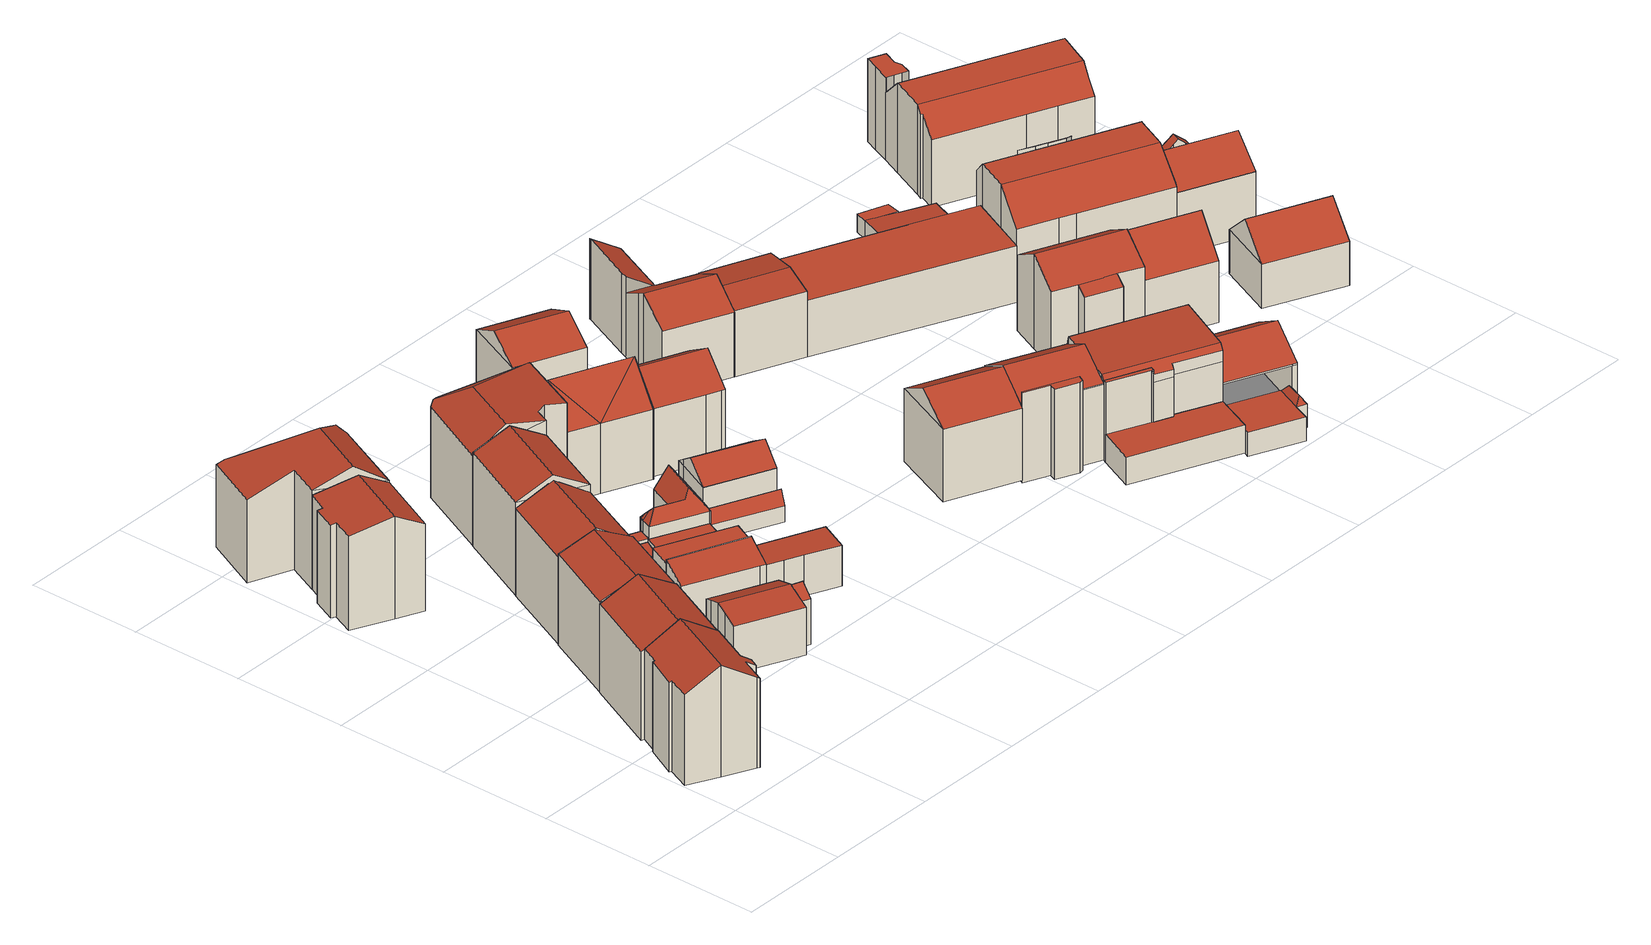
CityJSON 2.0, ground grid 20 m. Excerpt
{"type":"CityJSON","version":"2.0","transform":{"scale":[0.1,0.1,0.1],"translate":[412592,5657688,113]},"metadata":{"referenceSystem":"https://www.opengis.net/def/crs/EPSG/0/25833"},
"CityObjects":{
"building1":{"type":"Building","attributes":{"Dachtyp_tdc":"tdcGableRoof","Gemeindeschluessel":14612000,"Dachneigung":31.92,"QualitaetDacherkennung":64,"Geometrietyp2DReferenz":"3000","measuredHeight":19.74,"function":"31001_9998","roofType":"3100"},"geometry":[{"type":"Solid","lod":"2","boundaries":[[[[0,1,2,3]],[[1,4,5,2]],[[4,6,7,5]],[[6,8,9,7]],[[8,10,11,9]],[[10,12,13,11]],[[12,14,15,13]],[[14,16,17,15]],[[16,18,19,17]],[[18,20,21,19]],[[20,22,23,21]],[[22,24,25,23]],[[24,26,27,25]],[[26,28,29,27]],[[28,0,3,29]],[[24,22,20,18,16,14,12,10]],[[10,8,6,4,1,0,28,26,24]],[[3,2,5,7,9,11,13,15,17,19,21,23,25,27,29]]]],"semantics":{"surfaces":[{"type":"WallSurface"},{"type":"RoofSurface"},{"type":"GroundSurface"}],"values":[[0,0,0,0,0,0,0,0,0,0,0,0,0,0,0,1,1,2]]}}]},
"building2":{"type":"Building","attributes":{"Dachtyp_tdc":"tdcGableRoof","Gemeindeschluessel":14612000,"Dachneigung":29.04,"QualitaetDacherkennung":55,"Geometrietyp2DReferenz":"3000","measuredHeight":19.19,"function":"31001_9998","roofType":"3100"},"geometry":[{"type":"Solid","lod":"2","boundaries":[[[[30,31,27,32]],[[31,33,34,27]],[[33,35,23,34]],[[35,36,37,23]],[[36,38,39,37]],[[38,40,41,39]],[[40,42,43,41]],[[42,44,45,43]],[[44,30,32,45]],[[40,38,36,35,33]],[[33,31,30,44,42,40]],[[32,27,34,23,37,39,41,43,45]]]],"semantics":{"surfaces":[{"type":"WallSurface"},{"type":"RoofSurface"},{"type":"GroundSurface"}],"values":[[0,0,0,0,0,0,0,0,0,1,1,2]]}}]},
"building3":{"type":"Building","attributes":{"Dachtyp_tdc":"tdcGableRoof","Gemeindeschluessel":14612000,"Dachneigung":10.61,"QualitaetDacherkennung":52,"Geometrietyp2DReferenz":"3000","measuredHeight":18.08,"function":"31001_9998","roofType":"3100"},"geometry":[{"type":"Solid","lod":"2","boundaries":[[[[46,47,48,49]],[[47,50,51,48]],[[50,52,53,51]],[[52,54,55,53]],[[54,56,57,55]],[[56,58,59,57]],[[58,60,61,59]],[[60,62,63,61]],[[62,64,65,63]],[[64,46,49,65]],[[60,58,56,54,52,50,47,46]],[[46,64,62,60]],[[49,48,51,53,55,57,59,61,63,65]]]],"semantics":{"surfaces":[{"type":"WallSurface"},{"type":"RoofSurface"},{"type":"GroundSurface"}],"values":[[0,0,0,0,0,0,0,0,0,0,1,1,2]]}}]},
"building4":{"type":"Building","attributes":{"Dachtyp_tdc":"tdcGableRoof","Gemeindeschluessel":14612000,"Dachneigung":26.17,"QualitaetDacherkennung":43,"Geometrietyp2DReferenz":"3000","measuredHeight":18.66,"function":"31001_9998","roofType":"3100"},"geometry":[{"type":"Solid","lod":"2","boundaries":[[[[66,67,68,69]],[[67,70,71,68]],[[70,72,73,71]],[[72,66,69,73]],[[70,67,74]],[[66,72,75]],[[67,66,75,74]],[[72,70,74,75]],[[69,68,71,73]]]],"semantics":{"surfaces":[{"type":"WallSurface"},{"type":"RoofSurface"},{"type":"GroundSurface"}],"values":[[0,0,0,0,0,0,1,1,2]]}}]},
"building5":{"type":"Building","attributes":{"Dachtyp_tdc":"tdcFreeFormRoof","Gemeindeschluessel":14612000,"Dachneigung":20.03,"QualitaetDacherkennung":44,"Geometrietyp2DReferenz":"3000","measuredHeight":19.91,"function":"31001_9998","roofType":"5000"},"geometry":[{"type":"Solid","lod":"2","boundaries":[[[[76,77,78,79]],[[77,80,81,78]],[[80,82,83,81]],[[82,84,85,83]],[[84,86,87,85]],[[86,88,89,87]],[[88,76,79,89]],[[90,91,80,92]],[[88,86,93,90,92,77,76]],[[84,82,91,90,93]],[[80,77,92]],[[82,80,91]],[[86,84,93]],[[79,78,81,83,85,87,89]]]],"semantics":{"surfaces":[{"type":"WallSurface"},{"type":"RoofSurface"},{"type":"GroundSurface"}],"values":[[0,0,0,0,0,0,0,1,1,1,0,0,0,2]]}}]},
"building6":{"type":"Building","attributes":{"Dachtyp_tdc":"tdcFreeFormRoof","Gemeindeschluessel":14612000,"Dachneigung":28.14,"QualitaetDacherkennung":11,"Geometrietyp2DReferenz":"3000","measuredHeight":4.07,"function":"31001_9998","roofType":"5000"},"geometry":[{"type":"Solid","lod":"2","boundaries":[[[[94,95,96,97]],[[95,98,99,96]],[[98,100,101,99]],[[100,94,97,101]],[[102,103,100,98]],[[102,98,95]],[[103,102,95,94]],[[103,94,100]],[[97,96,99,101]]]],"semantics":{"surfaces":[{"type":"WallSurface"},{"type":"RoofSurface"},{"type":"GroundSurface"}],"values":[[0,0,0,0,1,1,1,1,2]]}}]},
"building7":{"type":"Building","attributes":{"Dachtyp_tdc":"tdcGableRoof","Gemeindeschluessel":14612000,"Dachneigung":31.87,"QualitaetDacherkennung":53,"Geometrietyp2DReferenz":"3000","measuredHeight":18.7,"function":"31001_9998","roofType":"3100"},"geometry":[{"type":"Solid","lod":"2","boundaries":[[[[104,105,106,107]],[[107,108,109,110,104]],[[111,112,113,114,115,116,117]],[[110,109,117,116]],[[109,108,111,117]],[[108,107,112,111]],[[107,106,113,112]],[[106,105,114,113]],[[105,104,115,114]],[[104,110,116,115]]]],"semantics":{"surfaces":[{"type":"RoofSurface"},{"type":"GroundSurface"},{"type":"WallSurface"}],"values":[[0,0,1,2,2,2,2,2,2,2]]}}]},
"building8":{"type":"Building","attributes":{"Dachtyp_tdc":"tdcGableRoof","Gemeindeschluessel":14612000,"Dachneigung":11.81,"QualitaetDacherkennung":74,"Geometrietyp2DReferenz":"3000","measuredHeight":9.53,"function":"31001_9998","roofType":"3100"},"geometry":[{"type":"Solid","lod":"2","boundaries":[[[[118,119,120,121]],[[119,122,123,120]],[[122,124,125,123]],[[124,126,127,125]],[[126,128,129,127]],[[128,130,131,129]],[[130,132,133,131]],[[132,134,135,133]],[[134,136,137,135]],[[136,138,139,137]],[[138,118,121,139]],[[134,132,130,128,126,124,122]],[[122,119,118,138,136,134]],[[121,120,123,125,127,129,131,133,135,137,139]]]],"semantics":{"surfaces":[{"type":"WallSurface"},{"type":"RoofSurface"},{"type":"GroundSurface"}],"values":[[0,0,0,0,0,0,0,0,0,0,0,1,1,2]]}}]},
"building9":{"type":"Building","attributes":{"Dachtyp_tdc":"tdcPolyFlatRoof","Gemeindeschluessel":14612000,"Dachneigung":4.17,"QualitaetDacherkennung":81,"Geometrietyp2DReferenz":"3000","measuredHeight":2.52,"function":"31001_9998","roofType":"2100"},"geometry":[{"type":"Solid","lod":"2","boundaries":[[[[140,141,142,143]],[[141,144,145,142]],[[144,146,147,145]],[[146,140,143,147]],[[146,144,141,140]],[[143,142,145,147]]]],"semantics":{"surfaces":[{"type":"WallSurface"},{"type":"RoofSurface"},{"type":"GroundSurface"}],"values":[[0,0,0,0,1,2]]}}]},
"building10":{"type":"Building","attributes":{"Dachtyp_tdc":"tdcPolyFlatRoof","Gemeindeschluessel":14612000,"Dachneigung":29.98,"QualitaetDacherkennung":36,"Geometrietyp2DReferenz":"3000","measuredHeight":9.66,"function":"31001_9998","roofType":"2100"},"geometry":[{"type":"Solid","lod":"2","boundaries":[[[[148,149,150,151]],[[149,152,153,150]],[[152,154,155,153]],[[154,148,151,155]],[[154,152,149,148]],[[151,150,153,155]]]],"semantics":{"surfaces":[{"type":"WallSurface"},{"type":"RoofSurface"},{"type":"GroundSurface"}],"values":[[0,0,0,0,1,2]]}}]},
"building11":{"type":"Building","attributes":{"Dachtyp_tdc":"tdcPolyFlatRoof","Gemeindeschluessel":14612000,"Dachneigung":21.44,"QualitaetDacherkennung":79,"Geometrietyp2DReferenz":"3000","measuredHeight":9.45,"function":"31001_9998","roofType":"2100"},"geometry":[{"type":"Solid","lod":"2","boundaries":[[[[156,157,158,159]],[[157,160,161,158]],[[160,162,163,161]],[[162,164,165,163]],[[164,156,159,165]],[[164,162,160,157,156]],[[159,158,161,163,165]]]],"semantics":{"surfaces":[{"type":"WallSurface"},{"type":"RoofSurface"},{"type":"GroundSurface"}],"values":[[0,0,0,0,0,1,2]]}}]},
"building12":{"type":"Building","attributes":{"Dachtyp_tdc":"tdcGableRoof","Gemeindeschluessel":14612000,"Dachneigung":28.53,"QualitaetDacherkennung":51,"Geometrietyp2DReferenz":"3000","measuredHeight":19.59,"function":"31001_9998","roofType":"3100"},"geometry":[{"type":"Solid","lod":"2","boundaries":[[[[166,167,168,169]],[[167,170,171,168]],[[166,172,173]],[[170,167,174]],[[172,170,174,173]],[[167,166,173,174]],[[171,175,169,168]],[[170,172,175,171]],[[172,166,169,175]]]],"semantics":{"surfaces":[{"type":"WallSurface"},{"type":"RoofSurface"},{"type":"GroundSurface"}],"values":[[0,0,0,0,1,1,2,0,0]]}}]},
"building13":{"type":"Building","attributes":{"Dachtyp_tdc":"tdcPolyFlatRoof","Gemeindeschluessel":14612000,"Dachneigung":0,"QualitaetDacherkennung":23,"Geometrietyp2DReferenz":"3000","measuredHeight":8.61,"function":"31001_9998","roofType":"1000"},"geometry":[{"type":"Solid","lod":"2","boundaries":[[[[176,177,161,178]],[[177,179,158,161]],[[177,176,180,179]],[[158,181,178,161]],[[179,180,181,158]],[[180,176,178,181]]]],"semantics":{"surfaces":[{"type":"WallSurface"},{"type":"RoofSurface"},{"type":"GroundSurface"}],"values":[[0,0,1,2,0,0]]}}]},
"building14":{"type":"Building","attributes":{"Dachtyp_tdc":"tdcPolyFlatRoof","Gemeindeschluessel":14612000,"Dachneigung":12.18,"QualitaetDacherkennung":65,"Geometrietyp2DReferenz":"3000","measuredHeight":3.06,"function":"31001_9998","roofType":"2100"},"geometry":[{"type":"Solid","lod":"2","boundaries":[[[[182,183,184,185]],[[183,186,187,184]],[[186,188,189,187]],[[188,182,185,189]],[[188,186,183,182]],[[185,184,187,189]]]],"semantics":{"surfaces":[{"type":"WallSurface"},{"type":"RoofSurface"},{"type":"GroundSurface"}],"values":[[0,0,0,0,1,2]]}}]},
"building15":{"type":"Building","attributes":{"Dachtyp_tdc":"tdcPolyFlatRoof","Gemeindeschluessel":14612000,"Dachneigung":3.43,"QualitaetDacherkennung":54,"Geometrietyp2DReferenz":"3000","measuredHeight":3.41,"function":"31001_9998","roofType":"2100"},"geometry":[{"type":"Solid","lod":"2","boundaries":[[[[190,191,192,193]],[[191,194,195,192]],[[194,196,197,195]],[[196,198,199,197]],[[198,200,201,199]],[[200,190,193,201]],[[200,198,196,194,191,190]],[[193,192,195,197,199,201]]]],"semantics":{"surfaces":[{"type":"WallSurface"},{"type":"RoofSurface"},{"type":"GroundSurface"}],"values":[[0,0,0,0,0,0,1,2]]}}]},
"building16":{"type":"Building","attributes":{"Dachtyp_tdc":"tdcPolyFlatRoof","Gemeindeschluessel":14612000,"Dachneigung":3.33,"QualitaetDacherkennung":71,"Geometrietyp2DReferenz":"3000","measuredHeight":7.53,"function":"31001_9998","roofType":"2100"},"geometry":[{"type":"Solid","lod":"2","boundaries":[[[[202,203,204,205]],[[203,206,207,204]],[[206,208,209,207]],[[208,210,211,209]],[[210,212,213,211]],[[212,202,205,213]],[[212,210,208,206,203,202]],[[205,204,207,209,211,213]]]],"semantics":{"surfaces":[{"type":"WallSurface"},{"type":"RoofSurface"},{"type":"GroundSurface"}],"values":[[0,0,0,0,0,0,1,2]]}}]},
"building17":{"type":"Building","attributes":{"Dachtyp_tdc":"tdcPolyFlatRoof","Gemeindeschluessel":14612000,"Dachneigung":0,"QualitaetDacherkennung":68,"Geometrietyp2DReferenz":"3000","measuredHeight":3.47,"function":"31001_9998","roofType":"1000"},"geometry":[{"type":"Solid","lod":"2","boundaries":[[[[214,215,184,216]],[[215,190,185,184]],[[190,200,217,185]],[[200,218,219,217]],[[218,220,221,219]],[[220,214,216,221]],[[220,218,200,190,215,214]],[[216,184,185,217,219,221]]]],"semantics":{"surfaces":[{"type":"WallSurface"},{"type":"RoofSurface"},{"type":"GroundSurface"}],"values":[[0,0,0,0,0,0,1,2]]}}]},
"building18":{"type":"Building","attributes":{"Dachtyp_tdc":"tdcPolyFlatRoof","Gemeindeschluessel":14612000,"Dachneigung":8.01,"QualitaetDacherkennung":72,"Geometrietyp2DReferenz":"3000","measuredHeight":3.88,"function":"31001_9998","roofType":"2100"},"geometry":[{"type":"Solid","lod":"2","boundaries":[[[[222,223,224,225]],[[223,226,227,224]],[[226,228,229,227]],[[228,222,225,229]],[[228,226,223,222]],[[225,224,227,229]]]],"semantics":{"surfaces":[{"type":"WallSurface"},{"type":"RoofSurface"},{"type":"GroundSurface"}],"values":[[0,0,0,0,1,2]]}}]},
"building19":{"type":"Building","attributes":{"Dachtyp_tdc":"tdcFreeFormRoof","Gemeindeschluessel":14612000,"Dachneigung":10.11,"QualitaetDacherkennung":24,"Geometrietyp2DReferenz":"3000","measuredHeight":19.95,"function":"31001_9998","roofType":"5000"},"geometry":[{"type":"Solid","lod":"2","boundaries":[[[[230,231,232,233]],[[231,234,235,232]],[[234,236,237,235]],[[236,238,239,237]],[[238,240,241,239]],[[240,242,243,241]],[[242,244,245,243]],[[244,230,233,245]],[[246,236,234,247]],[[246,247,231,230,248]],[[240,238,236,246,248,244,242]],[[234,231,247]],[[230,244,248]],[[233,232,235,237,239,241,243,245]]]],"semantics":{"surfaces":[{"type":"WallSurface"},{"type":"RoofSurface"},{"type":"GroundSurface"}],"values":[[0,0,0,0,0,0,0,0,1,1,1,0,0,2]]}}]},
"building20":{"type":"Building","attributes":{"Dachtyp_tdc":"tdcFreeFormRoof","Gemeindeschluessel":14612000,"Dachneigung":53.58,"QualitaetDacherkennung":18,"Geometrietyp2DReferenz":"3000","measuredHeight":8.91,"function":"31001_9998","roofType":"5000"},"geometry":[{"type":"Solid","lod":"2","boundaries":[[[[249,250,251,252]],[[250,253,254,251]],[[253,255,256,254]],[[255,257,258,256]],[[257,259,260,258]],[[259,261,262,260]],[[261,263,264,262]],[[263,265,266,264]],[[265,267,268,266]],[[267,269,270,268]],[[269,249,252,270]],[[271,267,265]],[[272,261,273]],[[272,263,261]],[[271,263,272]],[[263,271,265]],[[274,272,273,275,257,255]],[[276,277,278,274,255,253]],[[276,253,250]],[[277,276,250,249]],[[278,277,249,269]],[[271,272,274,278,269,267]],[[257,275,259]],[[259,275,273,261]],[[252,251,254,256,258,260,262,264,266,268,270]]]],"semantics":{"surfaces":[{"type":"WallSurface"},{"type":"RoofSurface"},{"type":"GroundSurface"}],"values":[[0,0,0,0,0,0,0,0,0,0,0,1,1,1,1,1,1,1,1,1,1,1,0,0,2]]}}]},
"building21":{"type":"Building","attributes":{"Dachtyp_tdc":"tdcFreeFormRoof","Gemeindeschluessel":14612000,"Dachneigung":57.59,"QualitaetDacherkennung":12,"Geometrietyp2DReferenz":"3000","measuredHeight":5.07,"function":"31001_9998","roofType":"5000"},"geometry":[{"type":"Solid","lod":"2","boundaries":[[[[279,280,266,281]],[[280,282,264,266]],[[282,283,284,264]],[[283,279,281,284]],[[285,286,283,282]],[[285,282,280]],[[286,285,280,279]],[[286,279,283]],[[281,266,264,284]]]],"semantics":{"surfaces":[{"type":"WallSurface"},{"type":"RoofSurface"},{"type":"GroundSurface"}],"values":[[0,0,0,0,1,0,1,0,2]]}}]},
"building22":{"type":"Building","attributes":{"Dachtyp_tdc":"tdcGableRoof","Gemeindeschluessel":14612000,"Dachneigung":32.23,"QualitaetDacherkennung":48,"Geometrietyp2DReferenz":"3000","measuredHeight":10.73,"function":"31001_9998","roofType":"3100"},"geometry":[{"type":"Solid","lod":"2","boundaries":[[[[287,288,284,289]],[[288,290,264,284]],[[290,291,262,264]],[[291,292,293,262]],[[292,287,289,293]],[[292,294,295,296,287]],[[297,296,295,298]],[[290,298,295,294,291]],[[288,297,298,290]],[[287,296,297,288]],[[291,294,292]],[[289,284,264,262,293]]]],"semantics":{"surfaces":[{"type":"WallSurface"},{"type":"RoofSurface"},{"type":"GroundSurface"}],"values":[[0,0,0,0,0,1,1,0,0,0,0,2]]}}]},
"building23":{"type":"Building","attributes":{"Dachtyp_tdc":"tdcFreeFormRoof","Gemeindeschluessel":14612000,"Dachneigung":41.98,"QualitaetDacherkennung":66,"Geometrietyp2DReferenz":"3000","measuredHeight":18.17,"function":"31001_9998","roofType":"5000"},"geometry":[{"type":"Solid","lod":"2","boundaries":[[[[299,300,301,302]],[[300,303,304,301]],[[303,305,306,304]],[[305,307,308,306]],[[307,309,310,308]],[[309,311,312,310]],[[311,299,302,312]],[[313,300,299]],[[313,303,300]],[[314,303,313]],[[303,314,305]],[[313,311,309,307,314]],[[307,305,314]],[[299,311,313]],[[302,301,304,306,308,310,312]]]],"semantics":{"surfaces":[{"type":"WallSurface"},{"type":"RoofSurface"},{"type":"GroundSurface"}],"values":[[0,0,0,0,0,0,0,1,1,1,1,1,0,0,2]]}}]},
"building24":{"type":"Building","attributes":{"Dachtyp_tdc":"tdcFreeFormRoof","Gemeindeschluessel":14612000,"Dachneigung":33.23,"QualitaetDacherkennung":62,"Geometrietyp2DReferenz":"3000","measuredHeight":15.79,"function":"31001_9998","roofType":"5000"},"geometry":[{"type":"Solid","lod":"2","boundaries":[[[[315,316,317,318]],[[316,319,320,317]],[[319,321,322,320]],[[321,323,324,322]],[[323,325,326,324]],[[325,327,328,326]],[[327,329,330,328]],[[329,315,318,330]],[[325,323,331,332,329,327]],[[331,321,319,316,315,332]],[[323,321,331]],[[315,329,332]],[[318,317,320,322,324,326,328,330]]]],"semantics":{"surfaces":[{"type":"WallSurface"},{"type":"RoofSurface"},{"type":"GroundSurface"}],"values":[[0,0,0,0,0,0,0,0,1,1,0,0,2]]}}]},
"building25":{"type":"Building","attributes":{"Dachtyp_tdc":"tdcFreeFormRoof","Gemeindeschluessel":14612000,"Dachneigung":27.46,"QualitaetDacherkennung":42,"Geometrietyp2DReferenz":"3000","measuredHeight":15.31,"function":"31001_9998","roofType":"5000"},"geometry":[{"type":"Solid","lod":"2","boundaries":[[[[333,334,335,336]],[[334,337,338,335]],[[337,339,340,338]],[[339,333,336,340]],[[341,342,339,337]],[[341,337,334]],[[342,341,334,333]],[[342,333,339]],[[336,335,338,340]]]],"semantics":{"surfaces":[{"type":"WallSurface"},{"type":"RoofSurface"},{"type":"GroundSurface"}],"values":[[0,0,0,0,1,0,1,0,2]]}}]},
"building26":{"type":"Building","attributes":{"Dachtyp_tdc":"tdcGableRoof","Gemeindeschluessel":14612000,"Dachneigung":30.67,"QualitaetDacherkennung":76,"Geometrietyp2DReferenz":"3000","measuredHeight":16.53,"function":"31001_9998","roofType":"3100"},"geometry":[{"type":"Solid","lod":"2","boundaries":[[[[343,344,345,346]],[[344,347,348,345]],[[347,349,350,348]],[[349,343,346,350]],[[347,344,351]],[[343,349,352]],[[344,343,352,351]],[[349,347,351,352]],[[346,345,348,350]]]],"semantics":{"surfaces":[{"type":"WallSurface"},{"type":"RoofSurface"},{"type":"GroundSurface"}],"values":[[0,0,0,0,0,0,1,1,2]]}}]},
"building27":{"type":"Building","attributes":{"Gemeindeschluessel":14612000,"Geometrietyp2DReferenz":"3000","function":"31001_9998","roofType":"9999"},"children":["building27-1","building27-2"]},
"building27-1":{"type":"BuildingPart","attributes":{"Dachtyp_tdc":"tdcGableRoof","Dachneigung":30.01,"QualitaetDacherkennung":73,"Geometrietyp2DReferenz":"3000","measuredHeight":16.98,"roofType":"3100"},"parents":["building27"],"geometry":[{"type":"MultiSurface","lod":"2","boundaries":[[[353,354,355,356]],[[354,357,358,355]],[[357,359,360,358]],[[359,361,362,360]],[[363,364,365,366,367]],[[354,366,365,357]],[[357,365,364,359]],[[353,367,366,354]],[[359,364,363,361]],[[362,356,355,358,360]]],"semantics":{"surfaces":[{"type":"WallSurface"},{"type":"RoofSurface"},{"type":"GroundSurface"}],"values":[0,0,0,0,1,1,0,0,0,2]}}]},
"building27-2":{"type":"BuildingPart","attributes":{"Dachtyp_tdc":"tdcPolyFlatRoof","Dachneigung":0,"QualitaetDacherkennung":29,"Geometrietyp2DReferenz":"3000","measuredHeight":15.88,"roofType":"1000"},"parents":["building27"],"geometry":[{"type":"MultiSurface","lod":"2","boundaries":[[[368,369,370,371]],[[369,372,373,370]],[[372,374,375,373]],[[374,376,377,375]],[[376,378,367,353,356,377]],[[379,368,371,362,361,363]],[[379,378,376,374,372,369,368]],[[371,370,373,375,377,356,362]]],"semantics":{"surfaces":[{"type":"WallSurface"},{"type":"RoofSurface"},{"type":"GroundSurface"}],"values":[0,0,0,0,0,0,1,2]}}]},
"building28":{"type":"Building","attributes":{"Gemeindeschluessel":14612000,"Geometrietyp2DReferenz":"3000","function":"31001_9998","roofType":"9999"},"children":["building28-1","building28-2"]},
"building28-1":{"type":"BuildingPart","attributes":{"Dachtyp_tdc":"tdcPolyFlatRoof","Dachneigung":32.24,"QualitaetDacherkennung":58,"Geometrietyp2DReferenz":"3000","measuredHeight":14.21,"roofType":"2100"},"parents":["building28"],"geometry":[{"type":"MultiSurface","lod":"2","boundaries":[[[380,381,382,383,384]],[[381,385,386,382]],[[385,387,388,386]],[[387,389,390,388]],[[389,391,392,390]],[[391,389,387,385,381,380,393]],[[383,382,386,388,390,392]]],"semantics":{"surfaces":[{"type":"WallSurface"},{"type":"RoofSurface"},{"type":"GroundSurface"}],"values":[0,0,0,0,0,1,2]}}]},
"building28-2":{"type":"BuildingPart","attributes":{"Dachtyp_tdc":"tdcGableRoof","Dachneigung":29.88,"QualitaetDacherkennung":52,"Geometrietyp2DReferenz":"3000","measuredHeight":14.72,"roofType":"3100"},"parents":["building28"],"geometry":[{"type":"MultiSurface","lod":"2","boundaries":[[[394,395,396,392,391]],[[395,397,398,396]],[[397,399,400,398]],[[399,401,402,400]],[[401,403,404,402]],[[403,405,406,404]],[[405,407,408,406]],[[407,384,383,408]],[[405,403,401,399,397]],[[397,395,394,393,384,407,405]],[[392,396,398,400,402,404,406,408,383]]],"semantics":{"surfaces":[{"type":"WallSurface"},{"type":"RoofSurface"},{"type":"GroundSurface"}],"values":[0,0,0,0,0,0,0,0,1,1,2]}}]},
"building29":{"type":"Building","attributes":{"Gemeindeschluessel":14612000,"Geometrietyp2DReferenz":"3000","function":"31001_9998","roofType":"9999"},"children":["building29-1","building29-2"]},
"building29-1":{"type":"BuildingPart","attributes":{"Dachtyp_tdc":"tdcPolyFlatRoof","Dachneigung":0,"QualitaetDacherkennung":62,"Geometrietyp2DReferenz":"3000","measuredHeight":4.93,"roofType":"1000"},"parents":["building29"],"geometry":[{"type":"MultiSurface","lod":"2","boundaries":[[[409,410,411,412]],[[413,414,415,416]],[[414,417,418,415]],[[417,419,420,418]],[[419,421,422,420]],[[421,409,412,422]],[[421,419,417,414,413,410,409]],[[412,411,416,415,418,420,422]]],"semantics":{"surfaces":[{"type":"WallSurface"},{"type":"RoofSurface"},{"type":"GroundSurface"}],"values":[0,0,0,0,0,0,1,2]}}]},
"building29-2":{"type":"BuildingPart","attributes":{"Dachtyp_tdc":"tdcPolyFlatRoof","Dachneigung":0,"QualitaetDacherkennung":28,"Geometrietyp2DReferenz":"3000","measuredHeight":14.07,"roofType":"1000"},"parents":["building29"],"geometry":[{"type":"MultiSurface","lod":"2","boundaries":[[[423,424,360,411,410]],[[424,425,426,360]],[[425,427,413,416,426]],[[425,424,423,427]],[[416,411,360,426]]],"semantics":{"surfaces":[{"type":"WallSurface"},{"type":"RoofSurface"},{"type":"GroundSurface"}],"values":[0,0,0,1,2]}}]},
"building30":{"type":"Building","attributes":{"Dachtyp_tdc":"tdcGableRoof","Gemeindeschluessel":14612000,"Dachneigung":10.71,"QualitaetDacherkennung":46,"Geometrietyp2DReferenz":"3000","measuredHeight":12.66,"function":"31001_9998","roofType":"3100"},"geometry":[{"type":"Solid","lod":"2","boundaries":[[[[428,429,430,396]],[[429,431,432,430]],[[431,433,400,432]],[[433,428,396,400]],[[431,429,434]],[[428,433,435]],[[429,428,435,434]],[[433,431,434,435]],[[396,430,432,400]]]],"semantics":{"surfaces":[{"type":"WallSurface"},{"type":"RoofSurface"},{"type":"GroundSurface"}],"values":[[0,0,0,0,0,0,1,1,2]]}}]},
"building31":{"type":"Building","attributes":{"Dachtyp_tdc":"tdcFreeFormRoof","Gemeindeschluessel":14612000,"Dachneigung":2.34,"QualitaetDacherkennung":77,"Geometrietyp2DReferenz":"3000","measuredHeight":15.23,"function":"31001_9998","roofType":"5000"},"geometry":[{"type":"Solid","lod":"2","boundaries":[[[[436,424,437,438]],[[438,437,439,440]],[[441,442,443,444]],[[444,443,445,446]],[[446,445,447,448]],[[448,447,449,450]],[[440,439,451,452]],[[452,451,453,454]],[[454,453,455]],[[455,442,441]],[[456,457,420,418,415,416,426,360,458,459,358,460,461]],[[441,444,457,456]],[[444,446,420,457]],[[446,448,418,420]],[[448,450,415,418]],[[450,462,416,415]],[[462,463,426,416]],[[463,436,360,426]],[[436,438,458,360]],[[438,440,459,458]],[[440,452,358,459]],[[452,454,460,358]],[[454,455,461,460]],[[455,441,456,461]],[[442,455,453,451,439]],[[449,447,445,443,437,424,425,464]],[[443,442,439,437]],[[450,449,464,462]],[[462,464,425,463]],[[463,425,424,436]]]],"semantics":{"surfaces":[{"type":"WallSurface"},{"type":"GroundSurface"},{"type":"RoofSurface"}],"values":[[0,0,0,0,0,0,0,0,0,0,1,0,0,0,0,0,0,0,0,0,0,0,0,0,2,2,2,0,0,0]]}}]},
"building32":{"type":"Building","attributes":{"Gemeindeschluessel":14612000,"Geometrietyp2DReferenz":"3000","function":"31001_9998","roofType":"9999"},"children":["building32-1","building32-2","building32-3"]},
"building32-1":{"type":"BuildingPart","attributes":{"Dachtyp_tdc":"tdcGableRoof","Dachneigung":32.09,"QualitaetDacherkennung":60,"Geometrietyp2DReferenz":"3000","measuredHeight":12,"roofType":"3100"},"parents":["building32"],"geometry":[{"type":"MultiSurface","lod":"2","boundaries":[[[465,466,467,468,469]],[[470,468,467,471]],[[472,469,468,470]],[[473,465,469,472]],[[474,466,465,473]],[[471,467,466,474]],[[475,476,477,478,479,480]],[[472,470,476,475,481]],[[470,471,477,476]],[[471,474,478,477]],[[474,473,479,478]],[[473,482,479]]],"semantics":{"surfaces":[{"type":"RoofSurface"},{"type":"WallSurface"},{"type":"GroundSurface"}],"values":[0,0,1,1,1,1,2,1,1,1,1,1]}}]},
"building32-2":{"type":"BuildingPart","attributes":{"Dachtyp_tdc":"tdcPolyFlatRoof","Dachneigung":0,"QualitaetDacherkennung":66,"Geometrietyp2DReferenz":"3000","measuredHeight":4.14,"roofType":"1000"},"parents":["building32"],"geometry":[{"type":"MultiSurface","lod":"2","boundaries":[[[483,484,485,486]],[[484,487,488,485]],[[487,481,475,488]],[[489,483,486,490,491]],[[489,492,481,487,484,483]],[[486,485,488,475,480,490]]],"semantics":{"surfaces":[{"type":"WallSurface"},{"type":"RoofSurface"},{"type":"GroundSurface"}],"values":[0,0,0,0,1,2]}}]},
"building32-3":{"type":"BuildingPart","attributes":{"Dachtyp_tdc":"tdcFreeFormRoof","Dachneigung":54.09,"QualitaetDacherkennung":28,"Geometrietyp2DReferenz":"3000","measuredHeight":5.36,"roofType":"5000"},"parents":["building32"],"geometry":[{"type":"MultiSurface","lod":"2","boundaries":[[[482,493,494,479]],[[493,491,490,494]],[[495,496,497,491]],[[495,491,493]],[[496,495,493,482]],[[496,482,497]],[[479,494,490,480]]],"semantics":{"surfaces":[{"type":"WallSurface"},{"type":"RoofSurface"},{"type":"GroundSurface"}],"values":[0,0,1,1,1,1,2]}}]},
"building33":{"type":"Building","attributes":{"Gemeindeschluessel":14612000,"Geometrietyp2DReferenz":"3000","function":"31001_9998","roofType":"9999"},"children":["building33-1","building33-2","building33-3"]},
"building33-1":{"type":"BuildingPart","attributes":{"Dachtyp_tdc":"tdcPolyFlatRoof","Dachneigung":0,"QualitaetDacherkennung":77,"Geometrietyp2DReferenz":"3000","measuredHeight":3.14,"roofType":"1000"},"parents":["building33"],"geometry":[{"type":"MultiSurface","lod":"2","boundaries":[[[498,499,500,501,502]],[[503,504,505,506]],[[502,501,507,504,503]],[[499,498,506,505]],[[498,502,503,506]]],"semantics":{"surfaces":[{"type":"RoofSurface"},{"type":"GroundSurface"},{"type":"WallSurface"}],"values":[0,1,2,2,2]}}]},
"building33-2":{"type":"BuildingPart","attributes":{"Dachtyp_tdc":"tdcPolyFlatRoof","Dachneigung":2.74,"QualitaetDacherkennung":46,"Geometrietyp2DReferenz":"3000","measuredHeight":3.27,"roofType":"2100"},"parents":["building33"],"geometry":[{"type":"MultiSurface","lod":"2","boundaries":[[[507,508,509,504]],[[508,510,511,509]],[[510,512,513,511]],[[514,515,499,505,516]],[[515,514,512,510,508,507,500]],[[504,509,511,513,516,505]]],"semantics":{"surfaces":[{"type":"WallSurface"},{"type":"RoofSurface"},{"type":"GroundSurface"}],"values":[0,0,0,0,1,2]}}]},
"building33-3":{"type":"BuildingPart","attributes":{"Dachtyp_tdc":"tdcPolyFlatRoof","Dachneigung":0,"QualitaetDacherkennung":41,"Geometrietyp2DReferenz":"3000","measuredHeight":9.96,"roofType":"1000"},"parents":["building33"],"geometry":[{"type":"MultiSurface","lod":"2","boundaries":[[[517,518,430,432]],[[518,519,514,516,430]],[[520,521,522,513,512]],[[521,517,432,522]],[[521,520,519,518,517]],[[432,430,516,513,522]]],"semantics":{"surfaces":[{"type":"WallSurface"},{"type":"RoofSurface"},{"type":"GroundSurface"}],"values":[0,0,0,0,1,2]}}]},
"building34":{"type":"Building","attributes":{"Gemeindeschluessel":14612000,"Geometrietyp2DReferenz":"3000","function":"31001_9998","roofType":"9999"},"children":["building34-1","building34-2"]},
"building34-1":{"type":"BuildingPart","attributes":{"Dachtyp_tdc":"tdcGableRoof","Dachneigung":30.09,"QualitaetDacherkennung":77,"Geometrietyp2DReferenz":"3000","measuredHeight":16.76,"roofType":"3100"},"parents":["building34"],"geometry":[{"type":"MultiSurface","lod":"2","boundaries":[[[523,524,525,526]],[[524,527,528,525]],[[527,529,528]],[[530,531,532,533]],[[531,534,535,532]],[[534,536,537,535]],[[536,538,539,537]],[[538,523,526,539]],[[534,531,530,529,527,524,523]],[[523,538,536,534]],[[526,525,528,533,532,535,537,539]]],"semantics":{"surfaces":[{"type":"WallSurface"},{"type":"RoofSurface"},{"type":"GroundSurface"}],"values":[0,0,0,0,0,0,0,0,1,1,2]}}]},
"building34-2":{"type":"BuildingPart","attributes":{"Dachtyp_tdc":"tdcPolyFlatRoof","Dachneigung":30.11,"QualitaetDacherkennung":66,"Geometrietyp2DReferenz":"3000","measuredHeight":13.46,"roofType":"2100"},"parents":["building34"],"geometry":[{"type":"MultiSurface","lod":"2","boundaries":[[[540,530,533,541]],[[527,542,543,528,529]],[[542,540,541,543]],[[542,527,530,540]],[[541,533,528,543]]],"semantics":{"surfaces":[{"type":"WallSurface"},{"type":"RoofSurface"},{"type":"GroundSurface"}],"values":[0,0,0,1,2]}}]},
"building35":{"type":"Building","attributes":{"Dachtyp_tdc":"tdcGableRoof","Gemeindeschluessel":14612000,"Dachneigung":47.35,"QualitaetDacherkennung":57,"Geometrietyp2DReferenz":"3000","measuredHeight":16.49,"function":"31001_9998","roofType":"3100"},"geometry":[{"type":"Solid","lod":"2","boundaries":[[[[544,545,546,547]],[[545,548,549,546]],[[548,550,551,549]],[[550,544,547,551]],[[548,545,552]],[[544,550,553]],[[545,544,553,552]],[[550,548,552,553]],[[547,546,549,551]]]],"semantics":{"surfaces":[{"type":"WallSurface"},{"type":"RoofSurface"},{"type":"GroundSurface"}],"values":[[0,0,0,0,0,0,1,1,2]]}}]},
"building36":{"type":"Building","attributes":{"Gemeindeschluessel":14612000,"Geometrietyp2DReferenz":"3000","function":"31001_9998","roofType":"9999"},"children":["building36-1","building36-2"]},
"building36-1":{"type":"BuildingPart","attributes":{"Dachtyp_tdc":"tdcPolyFlatRoof","Dachneigung":37.58,"QualitaetDacherkennung":36,"Geometrietyp2DReferenz":"3000","measuredHeight":16.73,"roofType":"2100"},"parents":["building36"],"geometry":[{"type":"MultiSurface","lod":"2","boundaries":[[[554,555,556,557]],[[555,558,559,556]],[[558,560,561,559]],[[560,562,563,561]],[[562,564,565,566,563]],[[554,557,567]],[[568,564,562,560,558,555,554]],[[556,559,561,563,566,569,557]]],"semantics":{"surfaces":[{"type":"WallSurface"},{"type":"RoofSurface"},{"type":"GroundSurface"}],"values":[0,0,0,0,0,0,1,2]}}]},
"building36-2":{"type":"BuildingPart","attributes":{"Dachtyp_tdc":"tdcCutGableRoof","Dachneigung":41.65,"QualitaetDacherkennung":72,"Geometrietyp2DReferenz":"3000","measuredHeight":17.48,"roofType":"9999"},"parents":["building36"],"geometry":[{"type":"MultiSurface","lod":"2","boundaries":[[[570,571,572,573]],[[571,574,575,572]],[[574,576,577,575]],[[576,578,579,577]],[[578,580,581,579]],[[580,582,583,581]],[[582,584,585,583]],[[584,567,557,585]],[[565,586,587,566]],[[586,588,589,587]],[[588,590,591,589]],[[590,592,593,591]],[[592,594,595,593]],[[594,596,597,595]],[[596,598,599,597]],[[598,570,573,599]],[[580,578,576,574,571,570,598]],[[594,592,590,588,586,565,600,567,584,582]],[[598,596,594,582,580]],[[573,572,575,577,579,581,583,585,557,569,566,587,589,591,593,595,597,599]]],"semantics":{"surfaces":[{"type":"WallSurface"},{"type":"RoofSurface"},{"type":"GroundSurface"}],"values":[0,0,0,0,0,0,0,0,0,0,0,0,0,0,0,0,1,1,1,2]}}]},
"building37":{"type":"Building","attributes":{"Dachtyp_tdc":"tdcGableRoof","Gemeindeschluessel":14612000,"Dachneigung":40.71,"QualitaetDacherkennung":66,"Geometrietyp2DReferenz":"3000","measuredHeight":12.61,"function":"31001_9998","roofType":"3100"},"geometry":[{"type":"Solid","lod":"2","boundaries":[[[[601,602,603,604]],[[602,605,606,603]],[[605,607,608,606]],[[607,601,604,608]],[[605,602,609]],[[601,607,610]],[[602,601,610,609]],[[607,605,609,610]],[[604,603,606,608]]]],"semantics":{"surfaces":[{"type":"WallSurface"},{"type":"RoofSurface"},{"type":"GroundSurface"}],"values":[[0,0,0,0,0,0,1,1,2]]}}]},
"building38":{"type":"Building","attributes":{"Dachtyp_tdc":"tdcPolyFlatRoof","Gemeindeschluessel":14612000,"Dachneigung":16.87,"QualitaetDacherkennung":58,"Geometrietyp2DReferenz":"3000","measuredHeight":4.66,"function":"31001_9998","roofType":"2100"},"geometry":[{"type":"Solid","lod":"2","boundaries":[[[[611,612,613,614]],[[612,615,616,613]],[[615,617,618,616]],[[617,619,620,618]],[[619,611,614,620]],[[619,617,615,612,611]],[[614,613,616,618,620]]]],"semantics":{"surfaces":[{"type":"WallSurface"},{"type":"RoofSurface"},{"type":"GroundSurface"}],"values":[[0,0,0,0,0,1,2]]}}]},
"building39":{"type":"Building","attributes":{"Gemeindeschluessel":14612000,"Geometrietyp2DReferenz":"3000","function":"31001_9998","roofType":"9999"},"children":["building39-1","building39-2"]},
"building39-1":{"type":"BuildingPart","attributes":{"Dachtyp_tdc":"tdcGableRoof","Dachneigung":37.8,"QualitaetDacherkennung":68,"Geometrietyp2DReferenz":"3000","measuredHeight":15.39,"roofType":"3100"},"parents":["building39"],"geometry":[{"type":"MultiSurface","lod":"2","boundaries":[[[621,622,623,624,625]],[[626,627,628,629]],[[627,630,631,628]],[[630,621,625,631]],[[632,633,634,635]],[[622,634,633,627,636,626]],[[622,626,637,638]],[[626,636,627]],[[621,635,634,622]],[[630,632,635,621]],[[627,633,632,630]],[[625,624,639,629,628,631]]],"semantics":{"surfaces":[{"type":"WallSurface"},{"type":"RoofSurface"},{"type":"GroundSurface"}],"values":[0,0,0,0,1,1,0,0,0,0,0,2]}}]},
"building39-2":{"type":"BuildingPart","attributes":{"Dachtyp_tdc":"tdcGableRoof","Dachneigung":41.89,"QualitaetDacherkennung":45,"Geometrietyp2DReferenz":"3000","measuredHeight":12.77,"roofType":"3100"},"parents":["building39"],"geometry":[{"type":"MultiSurface","lod":"2","boundaries":[[[640,641,642,643]],[[641,644,645,642]],[[644,646,647,645]],[[646,626,629,647]],[[623,648,649,624]],[[648,640,643,649]],[[650,626,646,644]],[[644,641,640,648,623,638,650]],[[643,642,645,647,629,639,624,649]]],"semantics":{"surfaces":[{"type":"WallSurface"},{"type":"RoofSurface"},{"type":"GroundSurface"}],"values":[0,0,0,0,0,0,1,1,2]}}]},
"building40":{"type":"Building","attributes":{"Dachtyp_tdc":"tdcPolyFlatRoof","Gemeindeschluessel":14612000,"Dachneigung":22.52,"QualitaetDacherkennung":74,"Geometrietyp2DReferenz":"3000","measuredHeight":3.28,"function":"31001_9998","roofType":"2100"},"geometry":[{"type":"Solid","lod":"2","boundaries":[[[[651,652,653,654]],[[652,655,656,653]],[[655,657,658,656]],[[657,659,660,658]],[[659,661,662,660]],[[661,651,654,662]],[[661,659,657,655,652,651]],[[654,653,656,658,660,662]]]],"semantics":{"surfaces":[{"type":"WallSurface"},{"type":"RoofSurface"},{"type":"GroundSurface"}],"values":[[0,0,0,0,0,0,1,2]]}}]},
"building41":{"type":"Building","attributes":{"Dachtyp_tdc":"tdcFreeFormRoof","Gemeindeschluessel":14612000,"Dachneigung":17,"QualitaetDacherkennung":82,"Geometrietyp2DReferenz":"3000","measuredHeight":4.46,"function":"31001_9998","roofType":"5000"},"geometry":[{"type":"Solid","lod":"2","boundaries":[[[[612,663,664,613]],[[663,665,666,664]],[[665,667,668,666]],[[667,669,670,668]],[[669,671,618,670]],[[671,672,616,618]],[[672,612,613,616]],[[673,674,665,663,612,672]],[[669,667,674,673,671]],[[667,665,674]],[[672,671,673]],[[613,664,666,668,670,618,616]]]],"semantics":{"surfaces":[{"type":"WallSurface"},{"type":"RoofSurface"},{"type":"GroundSurface"}],"values":[[0,0,0,0,0,0,0,1,1,0,0,2]]}}]},
"building42":{"type":"Building","attributes":{"Dachtyp_tdc":"tdcPolyFlatRoof","Gemeindeschluessel":14612000,"Dachneigung":0,"QualitaetDacherkennung":66,"Geometrietyp2DReferenz":"3000","measuredHeight":3.22,"function":"31001_9998","roofType":"1000"},"geometry":[{"type":"Solid","lod":"2","boundaries":[[[[675,676,677,678]],[[676,679,680,677]],[[679,681,682,680]],[[681,675,678,682]],[[681,679,676,675]],[[678,677,680,682]]]],"semantics":{"surfaces":[{"type":"WallSurface"},{"type":"RoofSurface"},{"type":"GroundSurface"}],"values":[[0,0,0,0,1,2]]}}]},
"building43":{"type":"Building","attributes":{"name":"Neuapostolische Kirche","Gemeindeschluessel":14612000,"QualitaetDacherkennung":100,"Geometrietyp2DReferenz":"3000","function":"31001_3041","roofType":"9999"},"children":["building43-1","building43-2"]},
"building43-1":{"type":"BuildingPart","attributes":{"Dachtyp_tdc":"tdcCutGableRoof","Dachneigung":0,"QualitaetDacherkennung":100,"Geometrietyp2DReferenz":"3000","measuredHeight":15.92,"roofType":"9999"},"parents":["building43"],"geometry":[{"type":"MultiSurface","lod":"2","boundaries":[[[683,684,685,686]],[[684,687,688,685]],[[687,689,690,688]],[[689,691,692,690]],[[691,693,694,692]],[[693,695,696,694]],[[695,697,698,696]],[[697,699,700,698]],[[699,701,702,700]],[[701,703,704,702]],[[705,706,707,708]],[[706,709,710,707]],[[709,711,712,710]],[[711,713,714,712]],[[713,715,716,714]],[[715,717,718,716]],[[717,719,720,718]],[[719,721,722,720]],[[721,723,724,722]],[[723,683,686,724]],[[699,697,695,693,691,689,687,684,683]],[[719,717,715,713,711,709,706,705,703,701]],[[683,723,721,719,701,699]],[[686,685,688,690,692,694,696,698,700,702,704,708,707,710,712,714,716,718,720,722,724]]],"semantics":{"surfaces":[{"type":"WallSurface"},{"type":"RoofSurface"},{"type":"GroundSurface"}],"values":[0,0,0,0,0,0,0,0,0,0,0,0,0,0,0,0,0,0,0,0,1,1,1,2]}}]},
"building43-2":{"type":"BuildingPart","attributes":{"Dachtyp_tdc":"tdcLeanToRoof","Dachneigung":0,"QualitaetDacherkennung":100,"Geometrietyp2DReferenz":"3000","measuredHeight":14.63,"roofType":"2100"},"parents":["building43"],"geometry":[{"type":"MultiSurface","lod":"2","boundaries":[[[725,726,727,704,703]],[[726,728,729,727]],[[728,730,731,729]],[[730,732,733,731]],[[732,734,735,733]],[[734,736,705,708,735]],[[736,734,732,730,728,726,725]],[[704,727,729,731,733,735,708]]],"semantics":{"surfaces":[{"type":"WallSurface"},{"type":"RoofSurface"},{"type":"GroundSurface"}],"values":[0,0,0,0,0,0,1,2]}}]},
"building44":{"type":"Building","attributes":{"Dachtyp_tdc":"tdcPolyFlatRoof","Gemeindeschluessel":14612000,"Dachneigung":17.18,"QualitaetDacherkennung":66,"Geometrietyp2DReferenz":"3000","measuredHeight":4.69,"function":"31001_9998","roofType":"2100"},"geometry":[{"type":"Solid","lod":"2","boundaries":[[[[737,738,739,680]],[[738,740,741,739]],[[740,665,682,741]],[[665,737,680,682]],[[665,740,738,737]],[[680,739,741,682]]]],"semantics":{"surfaces":[{"type":"WallSurface"},{"type":"RoofSurface"},{"type":"GroundSurface"}],"values":[[0,0,0,0,1,2]]}}]}
},
"vertices":[
[160,104,148],[152,88,148],[152,88,2],[160,104,2],[136,96,159],[136,96,2],[115,49,159],[115,49,2],[111,51,162],[111,51,2],[57,76,199],[57,76,2],[4,102,162],[4,102,2],[22,142,162],[22,142,2],[18,144,159],[18,144,2],[45,199,160],[45,199,2],[48,197,162],[48,197,2],[63,230,162],[63,230,2],[117,206,199],[117,206,2],[175,181,160],[175,181,2],[144,112,159],[144,112,2],
[203,242,158],[175,181,158],[203,242,2],[116,207,194],[116,207,2],[63,230,161],[58,232,158],[58,232,2],[119,365,158],[119,365,2],[177,339,194],[177,339,2],[234,314,159],[234,314,2],[236,314,158],[236,314,2],
[73,725,187],[4,756,172],[4,756,6],[73,725,6],[21,795,172],[21,795,6],[13,799,170],[13,799,6],[32,841,170],[32,841,6],[40,837,172],[40,837,6],[57,872,172],[57,872,6],[126,840,187],[126,840,6],[172,819,160],[172,819,6],[119,704,160],[119,704,6],
[119,365,162],[179,496,163],[179,496,3],[119,365,3],[293,447,159],[293,447,3],[234,314,158],[234,314,3],[234,472,190],[175,340,190],
[9,958,151],[54,1057,151],[54,1057,5],[9,958,5],[223,986,161],[223,986,5],[233,954,162],[233,954,5],[172,819,163],[172,819,5],[57,872,180],[57,872,5],[82,928,180],[82,928,5],[167,951,204],[228,971,171],[67,1051,156],[118,844,204],
[303,316,45],[309,331,45],[309,331,8],[303,316,8],[320,326,45],[320,326,8],[313,311,45],[313,311,8],[312,323,48],[310,319,48],
[297,605,191],[240,630,159],[179,496,158],[237,471,191],[293,447,153],[315,497,153],[352,580,153],[293,447,4],[237,471,4],[179,496,4],[240,630,4],[297,605,4],[352,580,4],[315,497,4],
[321,328,84],[430,279,84],[430,279,6],[321,328,6],[413,241,101],[413,241,6],[411,237,101],[411,237,6],[400,212,95],[400,212,6],[392,193,90],[392,193,6],[282,241,90],[282,241,6],[294,268,96],[294,268,6],[304,290,101],[304,290,6],[313,311,92],[313,311,6],[320,326,85],[320,326,6],
[335,481,30],[364,468,32],[364,468,7],[335,481,7],[344,425,32],[344,425,7],[316,437,30],[316,437,7],
[400,212,88],[411,237,103],[411,237,7],[400,212,7],[428,230,104],[428,230,7],[417,205,88],[417,205,7],
[324,379,83],[344,425,102],[344,425,8],[324,379,8],[474,369,103],[474,369,8],[453,322,83],[453,322,8],[443,326,83],[443,326,8],
[240,630,169],[303,767,170],[303,767,5],[240,630,5],[413,717,168],[413,717,5],[352,580,167],[296,605,201],[358,742,201],[352,580,5],
[493,411,95],[474,369,95],[493,411,8],[344,425,95],[364,468,95],[364,468,8],
[440,542,38],[428,515,32],[428,515,8],[440,542,8],[371,541,32],[371,541,8],[383,567,38],[383,567,8],
[440,542,43],[383,567,43],[383,567,9],[440,542,9],[394,590,42],[394,590,9],[452,565,42],[452,565,9],[450,560,42],[450,560,9],[442,541,43],[442,541,9],
[479,310,82],[453,322,82],[453,322,10],[479,310,10],[474,369,85],[474,369,10],[587,320,85],[587,320,10],[567,271,82],[567,271,10],[510,296,82],[510,296,10],
[416,488,43],[428,515,43],[416,488,8],[442,541,8],[533,500,43],[533,500,8],[509,447,43],[509,447,8],
[606,361,42],[587,320,48],[587,320,9],[606,361,9],[474,369,48],[474,369,9],[493,411,42],[493,411,9],
[303,767,164],[364,901,166],[364,901,6],[303,767,6],[388,910,167],[388,910,6],[531,849,184],[531,849,6],[481,734,184],[481,734,6],[447,749,191],[447,749,6],[423,741,194],[423,741,6],[413,717,194],[413,717,6],[398,848,206],[375,905,172],[353,744,206],
[450,560,64],[452,565,64],[452,565,10],[450,560,10],[455,569,64],[455,569,10],[502,549,64],[502,549,10],[526,603,64],[526,603,10],[540,598,64],[540,598,10],[574,585,64],[574,585,10],[546,524,64],[546,524,10],[535,500,64],[535,500,10],[533,500,64],[533,500,10],[442,541,64],[442,541,10],[534,502,66],[522,533,98],[550,594,99],[510,528,85],[540,598,84],[457,563,71],[460,556,78],[463,549,85],
[647,450,39],[535,500,39],[647,450,10],[546,524,39],[658,475,39],[658,475,10],[540,512,60],[653,462,61],
[693,551,89],[658,475,89],[693,551,10],[546,524,89],[574,585,89],[581,601,89],[581,601,10],[574,585,101],[564,563,117],[676,513,117],[658,475,90],[546,524,90],
[614,677,132],[613,678,132],[613,678,8],[614,677,8],[533,712,132],[533,712,8],[481,734,132],[481,734,8],[531,849,133],[531,849,8],[552,841,133],[552,841,8],[664,793,133],[664,793,8],[639,736,189],[506,792,189],
[664,793,128],[747,756,129],[747,756,9],[664,793,9],[770,747,129],[770,747,9],[776,744,129],[776,744,9],[729,635,128],[729,635,9],[723,637,128],[723,637,9],[699,647,128],[699,647,9],[616,683,128],[616,683,9],[753,690,167],[640,738,167],
[681,864,131],[566,913,131],[566,913,9],[681,864,9],[613,1022,131],[613,1022,9],[728,973,131],[728,973,9],[590,968,162],[704,919,162],
[963,254,137],[842,306,138],[842,306,10],[963,254,10],[890,423,139],[890,423,10],[1014,371,138],[1014,371,10],[866,365,175],[989,312,175],
[964,256,140],[1014,371,140],[1014,371,6],[964,256,6],[1138,316,140],[1138,316,6],[1089,202,140],[1089,202,6],[1052,218,140],[1052,218,6],[1052,218,141],[1089,202,141],[1113,259,176],[989,313,176],[964,256,141],
[1047,208,165],[1040,206,165],[1040,206,6],[1047,208,6],[1001,223,165],[1001,223,6],[1006,235,165],[1006,235,6],[963,254,165],[963,254,6],[964,256,165],[1052,218,165],
[843,925,152],[847,937,152],[847,937,10],[843,925,10],[843,925,123],[888,1031,152],[888,1031,10],[889,1034,152],[889,1034,10],[936,1014,120],[936,1014,10],[889,905,120],[889,905,10],[885,907,123],
[889,905,123],[954,877,123],[954,877,10],[930,822,157],[930,822,10],[906,766,124],[906,766,10],[905,766,124],[905,766,10],[795,814,124],[795,814,10],[819,870,157],[819,870,10],[825,885,148],[825,885,10],
[1058,132,55],[1086,196,55],[1086,196,6],[1058,132,6],[1159,164,55],[1190,151,55],[1190,151,6],[1159,164,6],[1192,156,55],[1192,156,6],[1269,122,55],[1269,122,6],[1240,54,55],[1240,54,6],
[1086,196,147],[1089,202,147],[1162,171,147],[1162,171,6],[1159,164,147],
[954,877,124],[1065,830,125],[1065,830,10],[1017,719,126],[1017,719,10],[906,766,126],[1039,771,137],[928,817,137],
[1089,202,125],[1091,208,154],[1091,208,125],[1134,308,159],[1134,308,125],[1316,229,125],[1316,229,159],[1273,130,154],[1273,130,125],[1269,122,145],[1269,122,125],[1192,156,145],[1192,156,125],[1190,151,138],[1190,151,125],[1138,316,135],[1138,316,125],[1139,318,130],[1139,318,125],[1321,242,125],[1316,229,6],[1273,130,6],[1091,208,6],[1134,308,6],[1139,318,6],[1321,242,6],[1159,164,125],[1162,171,125],[1159,164,139],
[1375,76,87],[1383,73,87],[1409,133,125],[1295,182,125],[1269,122,87],[1321,242,85],[1435,192,85],[1269,122,85],[1375,76,85],[1383,73,85],[1269,122,5],[1321,242,5],[1435,192,5],[1383,73,5],[1375,76,5],[1357,84,5],[1269,122,47],[1375,76,46],
[1325,7,47],[1236,46,47],[1236,46,5],[1325,7,5],[1240,54,47],[1240,54,5],[1337,37,47],[1337,37,5],[1337,37,46],[1357,84,47],
[1355,30,46],[1355,30,5],[1350,42,59],[1362,71,59],[1357,84,46],
[1329,885,42],[1321,864,42],[1346,854,42],[1374,843,42],[1379,867,42],[1379,867,10],[1374,843,10],[1321,864,10],[1329,885,10],[1374,843,40],
[1434,820,37],[1434,820,10],[1390,704,37],[1390,704,10],[1384,691,37],[1384,691,10],[1275,739,43],[1321,864,43],[1275,739,10],
[1017,719,110],[1065,830,110],[1275,739,110],[1384,691,110],[1334,578,110],[1334,578,10],
[1396,416,176],[1374,363,142],[1374,363,8],[1396,416,8],[1332,381,143],[1332,381,8],[1332,381,142],[1272,406,142],[1231,424,142],[1231,424,8],[1272,406,8],[1254,477,176],[1254,477,8],[1277,529,142],[1277,529,8],[1419,468,142],[1419,468,8],
[1265,388,131],[1265,388,8],[1324,362,131],[1324,362,8],
[1487,314,117],[1375,363,117],[1375,363,9],[1487,314,9],[1419,468,112],[1419,468,9],[1533,419,112],[1533,419,9],[1397,416,174],[1510,367,174],
[1453,677,179],[1479,665,179],[1479,665,12],[1453,677,12],[1498,657,179],[1498,657,12],[1505,674,165],[1505,674,12],[1542,658,165],[1542,658,12],[1535,642,179],[1535,642,163],[1535,642,12],[1453,677,164],[1535,641,179],[1535,641,12],
[1579,476,143],[1577,472,139],[1577,472,12],[1579,476,12],[1425,538,139],[1425,538,12],[1398,550,139],[1398,550,12],[1334,578,139],[1334,578,12],[1356,627,187],[1356,627,12],[1382,685,187],[1382,685,12],[1390,704,164],[1390,704,12],[1588,618,164],[1588,618,12],[1632,598,165],[1632,598,12],[1629,592,172],[1629,592,12],[1625,583,183],[1625,583,12],[1624,580,187],[1624,580,12],[1622,576,187],[1622,576,12],[1598,522,187],[1598,522,12],[1535,641,164],
[1599,388,88],[1734,329,88],[1734,329,10],[1599,388,10],[1689,230,88],[1689,230,10],[1556,289,88],[1556,289,10],[1712,282,136],[1579,340,136],
[1588,618,50],[1606,658,50],[1606,658,18],[1588,618,18],[1614,654,53],[1614,654,18],[1651,637,65],[1651,637,18],[1632,598,65],[1632,598,18],
[1579,476,125],[1622,576,125],[1622,576,90],[1622,576,15],[1579,476,15],[1695,544,125],[1742,524,125],[1742,524,15],[1695,544,15],[1701,423,125],[1701,423,15],[1701,423,126],[1721,474,168],[1600,526,168],[1579,476,126],[1695,544,126],[1676,553,125],[1658,560,125],[1676,553,15],
[1660,568,124],[1664,576,124],[1664,576,15],[1660,568,15],[1682,568,142],[1682,568,15],[1701,560,125],[1701,560,15],[1625,583,90],[1625,583,15],[1676,553,142],
[1629,592,53],[1632,598,53],[1632,598,20],[1629,592,20],[1651,637,52],[1651,637,20],[1662,660,52],[1662,660,20],[1682,651,43],[1682,651,20],[1652,582,43],[1652,582,20],
[1632,716,50],[1632,716,18],[1639,714,52],[1639,714,18],[1679,696,62],[1679,696,18],[1662,660,62],[1662,660,18],[1651,637,62],[1614,654,52],[1645,640,63],[1672,699,63],
[1632,716,51],[1643,741,51],[1643,741,19],[1632,716,19],[1650,738,51],[1650,738,19],[1639,714,51],[1639,714,19],
[1715,770,172],[1706,752,152],[1706,752,13],[1715,770,13],[1698,734,132],[1698,734,13],[1642,758,132],[1642,758,13],[1594,779,132],[1594,779,13],[1449,841,132],[1449,841,13],[1460,868,161],[1460,868,13],[1458,870,161],[1458,870,13],[1463,880,172],[1463,880,13],[1489,941,172],[1489,941,13],[1505,978,132],[1505,978,13],[1540,963,132],[1662,910,132],[1662,910,13],[1540,963,13],[1679,903,132],[1679,903,13],[1696,896,132],[1696,896,13],[1715,887,132],[1715,887,13],[1737,878,132],[1737,878,13],[1762,867,132],[1762,867,13],[1744,831,172],[1744,831,13],[1742,827,172],[1742,827,13],[1729,800,172],[1729,800,13],
[1505,978,159],[1517,1008,159],[1517,1008,13],[1527,1032,159],[1527,1032,13],[1556,1020,159],[1556,1020,13],[1546,996,159],[1546,996,13],[1548,983,159],[1548,983,13],[1540,963,159],
[1650,738,52],[1690,719,66],[1690,719,19],[1679,696,65],[1679,696,19]
]}
